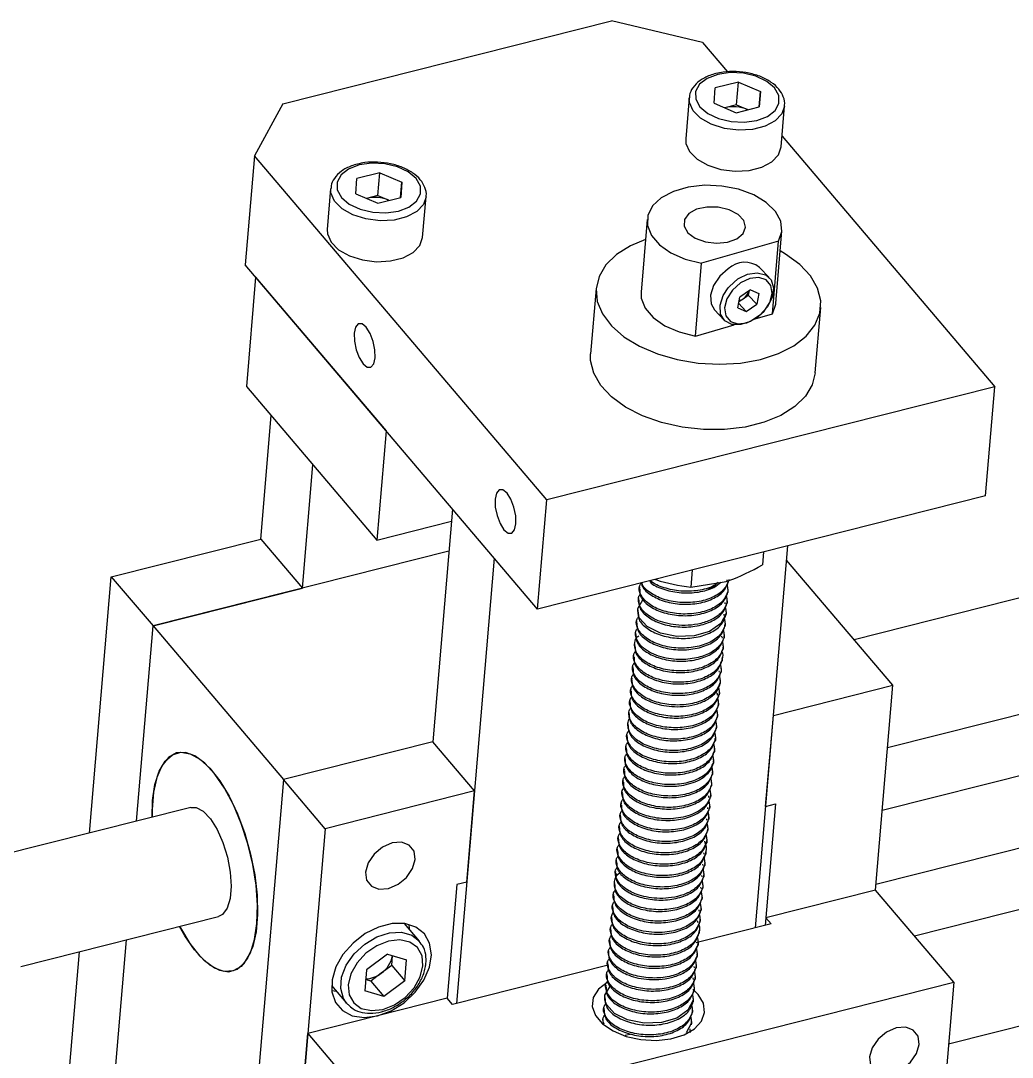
# Model space of a CAD drawing. Header units: millimetres. Extents: x 15 to 415, y 5 to 292.
# Drawn here: x 166.64 to 184.24, y 158.41 to 176.82 of the extents above; entities that cross this region are included whole.
import ezdxf

# ---------------------------------------------------------------- set-up
doc = ezdxf.new("R2010")
doc.units = ezdxf.units.MM
doc.layers.get('0').update_dxf_attribs({"lineweight": 5})

msp = doc.modelspace()

# ---------------------------------------------------------------- linework, layer by layer
at = {"color": 18, "linetype": 'Continuous', "lineweight": 25, "true_color": 0x000000}
for p, q in [((171.295, 175.342), (177.127, 176.816)), ((178.743, 176.429), (177.127, 176.816)), ((178.743, 176.429), (179.186, 175.908)), ((178.949, 175.35), (178.968, 175.622)), ((179.378, 175.725), (178.968, 175.622)), ((179.344, 175.321), (179.378, 175.725)), ((179.378, 175.725), (179.769, 175.558)), ((178.505, 175.445), (178.444, 174.718)), ((179.746, 175.286), (179.769, 175.558)), ((179.769, 175.558), (179.75, 175.287)), ((171.295, 175.342), (170.79, 174.419)), ((178.949, 175.35), (179.34, 175.183)), ((179.139, 175.269), (179.138, 175.269)), ((179.344, 175.321), (179.139, 175.269)), ((179.34, 175.183), (179.75, 175.287)), ((179.344, 175.321), (179.539, 175.238)), ((179.539, 175.238), (179.546, 175.235)), ((180.137, 174.575), (180.199, 175.302)), ((180.154, 174.767), (183.929, 170.319)), ((170.79, 174.419), (170.626, 172.481)), ((175.976, 168.309), (170.79, 174.419)), ((173.015, 174.117), (172.605, 174.013)), ((172.981, 173.713), (173.015, 174.117)), ((173.015, 174.117), (173.407, 173.95)), ((172.586, 173.742), (172.605, 174.013)), ((173.383, 173.677), (173.407, 173.95)), ((173.407, 173.95), (173.388, 173.678)), ((172.142, 173.837), (172.081, 173.11)), ((172.586, 173.742), (172.977, 173.575)), ((172.776, 173.661), (172.775, 173.661)), ((172.981, 173.713), (172.776, 173.661)), ((172.977, 173.575), (173.388, 173.678)), ((172.981, 173.713), (173.177, 173.629)), ((173.177, 173.629), (173.183, 173.627)), ((173.775, 172.966), (173.836, 173.693)), ((177.761, 173.289), (177.651, 171.997)), ((180.043, 171.795), (180.152, 173.087)), ((180.093, 172.904), (178.725, 172.51)), ((179.983, 171.611), (180.093, 172.904)), ((175.812, 166.37), (170.626, 172.481)), ((178.616, 171.218), (178.725, 172.51)), ((179.926, 172.255), (179.755, 172.437)), ((170.811, 172.262), (170.647, 170.324)), ((170.811, 172.262), (173.126, 169.535)), ((179.369, 172.231), (179.395, 172.247)), ((176.854, 172.064), (176.756, 170.901)), ((179.367, 171.719), (179.404, 171.911)), ((179.593, 172.038), (179.404, 171.911)), ((179.461, 171.879), (179.555, 171.943)), ((179.571, 172.024), (179.555, 171.943)), ((179.555, 171.943), (179.706, 171.782)), ((179.593, 172.038), (179.744, 171.974)), ((179.744, 171.974), (179.706, 171.782)), ((179.367, 171.719), (179.518, 171.655)), ((179.382, 171.799), (179.518, 171.655)), ((179.388, 171.83), (179.461, 171.879)), ((179.518, 171.655), (179.706, 171.782)), ((180.741, 170.564), (180.84, 171.727)), ((178.953, 171.684), (179.124, 171.502)), ((179.674, 171.522), (179.983, 171.611)), ((178.616, 171.218), (179.306, 171.416)), ((170.647, 170.324), (172.962, 167.596)), ((183.929, 170.319), (175.976, 168.309)), ((183.765, 168.381), (183.929, 170.319)), ((170.9, 167.614), (171.085, 169.807)), ((173.126, 169.535), (172.962, 167.596)), ((171.641, 166.741), (171.826, 168.934)), ((183.765, 168.381), (175.812, 166.37)), ((175.812, 166.37), (175.976, 168.309)), ((191.183, 168.289), (181.434, 165.825)), ((174.306, 168.145), (173.956, 164.014)), ((172.962, 167.596), (174.287, 167.931)), ((168.249, 166.944), (170.9, 167.614)), ((170.9, 167.614), (171.641, 166.741)), ((179.68, 160.71), (180.254, 167.493)), ((174.242, 167.399), (168.989, 166.071)), ((179.826, 167.385), (179.806, 167.154)), ((175.046, 167.272), (174.377, 159.37)), ((182.12, 165.017), (180.232, 167.24)), ((167.863, 162.395), (168.249, 166.944)), ((168.249, 166.944), (168.989, 166.071)), ((178.559, 167.065), (178.533, 166.761)), ((168.989, 166.071), (171.641, 166.741)), ((177.623, 166.759), (177.62, 166.729)), ((178.533, 166.761), (179.162, 166.863)), ((179.171, 166.889), (179.174, 166.865)), ((179.182, 166.797), (179.194, 166.695)), ((177.606, 166.557), (177.603, 166.527)), ((179.165, 166.595), (179.177, 166.494)), ((179.194, 166.695), (179.192, 166.666)), ((179.195, 166.687), (179.199, 166.727)), ((179.136, 166.485), (179.139, 166.461)), ((179.148, 166.393), (179.16, 166.291)), ((179.177, 166.493), (179.175, 166.464)), ((179.178, 166.486), (179.182, 166.525)), ((177.588, 166.355), (177.586, 166.325)), ((179.119, 166.283), (179.122, 166.259)), ((179.131, 166.191), (179.143, 166.089)), ((179.16, 166.291), (179.158, 166.262)), ((179.161, 166.284), (179.165, 166.323)), ((182.026, 163.912), (191.673, 166.35)), ((168.696, 162.605), (168.989, 166.071)), ((168.989, 166.071), (171.305, 163.344)), ((177.571, 166.153), (177.569, 166.123)), ((179.141, 166.059), (179.14, 166.092)), ((179.143, 166.089), (179.141, 166.06)), ((179.144, 166.082), (179.148, 166.121)), ((177.554, 165.951), (177.552, 165.921)), ((179.114, 165.989), (179.126, 165.888)), ((179.126, 165.887), (179.124, 165.858)), ((179.127, 165.88), (179.13, 165.919)), ((177.537, 165.749), (177.535, 165.719)), ((179.096, 165.787), (179.109, 165.686)), ((179.109, 165.686), (179.106, 165.656)), ((179.11, 165.678), (179.113, 165.717)), ((177.52, 165.547), (177.518, 165.518)), ((179.092, 165.484), (179.089, 165.454)), ((179.093, 165.476), (179.096, 165.515)), ((177.503, 165.345), (177.5, 165.316)), ((179.034, 165.274), (179.037, 165.249)), ((179.062, 165.383), (179.075, 165.282)), ((179.075, 165.282), (179.072, 165.252)), ((179.076, 165.274), (179.079, 165.313)), ((192.387, 165.435), (181.931, 162.792)), ((177.486, 165.143), (177.483, 165.114)), ((179.045, 165.181), (179.058, 165.08)), ((179.058, 165.08), (179.055, 165.05)), ((179.059, 165.072), (179.062, 165.112)), ((177.469, 164.941), (177.466, 164.912)), ((179.028, 164.979), (179.041, 164.878)), ((179.042, 164.87), (179.045, 164.91)), ((179.999, 164.481), (182.12, 165.017)), ((181.812, 161.382), (182.12, 165.017)), ((177.452, 164.739), (177.449, 164.71)), ((179.011, 164.777), (179.023, 164.676)), ((179.024, 164.668), (179.028, 164.708)), ((179.041, 164.878), (179.038, 164.848)), ((177.435, 164.537), (177.432, 164.508)), ((178.994, 164.575), (179.006, 164.474)), ((179.023, 164.676), (179.021, 164.646)), ((178.977, 164.373), (178.989, 164.272)), ((179.006, 164.474), (179.004, 164.444)), ((179.007, 164.466), (179.011, 164.506)), ((179.862, 162.865), (179.999, 164.481)), ((177.418, 164.336), (177.415, 164.306)), ((178.963, 164.172), (178.972, 164.07)), ((178.989, 164.272), (178.987, 164.242)), ((178.99, 164.264), (178.994, 164.304)), ((181.821, 161.485), (192.691, 164.232)), ((173.956, 164.014), (171.305, 163.344)), ((174.697, 163.141), (173.956, 164.014)), ((177.4, 164.134), (177.398, 164.104)), ((178.943, 163.969), (178.955, 163.868)), ((178.97, 164.04), (178.966, 164.072)), ((178.972, 164.07), (178.97, 164.04)), ((178.973, 164.062), (178.977, 164.102)), ((177.383, 163.932), (177.381, 163.902)), ((178.955, 163.868), (178.953, 163.838)), ((178.956, 163.86), (178.959, 163.9)), ((177.366, 163.73), (177.364, 163.7)), ((178.925, 163.767), (178.938, 163.667)), ((178.938, 163.666), (178.935, 163.637)), ((178.939, 163.658), (178.942, 163.698)), ((177.349, 163.528), (177.347, 163.498)), ((178.908, 163.57), (178.921, 163.464)), ((178.921, 163.464), (178.918, 163.435)), ((178.922, 163.456), (178.925, 163.496)), ((171.305, 163.344), (170.347, 152.035)), ((172.046, 162.471), (171.305, 163.344)), ((177.332, 163.326), (177.33, 163.296)), ((178.891, 163.364), (178.904, 163.262)), ((178.904, 163.262), (178.901, 163.233)), ((178.905, 163.255), (178.908, 163.294)), ((174.697, 163.141), (172.046, 162.471)), ((174.56, 161.525), (174.697, 163.141)), ((177.315, 163.124), (177.312, 163.094)), ((178.846, 163.052), (178.849, 163.028)), ((178.874, 163.162), (178.887, 163.061)), ((178.887, 163.06), (178.884, 163.031)), ((178.888, 163.053), (178.891, 163.092)), ((177.298, 162.922), (177.295, 162.892)), ((178.857, 162.96), (178.87, 162.858)), ((178.871, 162.851), (178.874, 162.89)), ((180.039, 162.91), (179.856, 160.755)), ((179.862, 162.865), (180.039, 162.91)), ((169.663, 162.85), (166.153, 161.963)), ((177.281, 162.72), (177.278, 162.69)), ((178.829, 162.85), (178.832, 162.826)), ((178.84, 162.758), (178.852, 162.656)), ((178.854, 162.649), (178.857, 162.688)), ((178.87, 162.858), (178.867, 162.829)), ((177.264, 162.518), (177.261, 162.488)), ((178.811, 162.648), (178.815, 162.623)), ((178.823, 162.556), (178.835, 162.455)), ((178.852, 162.656), (178.85, 162.627)), ((190.704, 162.635), (182.507, 160.563)), ((172.046, 162.471), (171.088, 151.162)), ((177.247, 162.316), (177.244, 162.287)), ((178.806, 162.354), (178.818, 162.253)), ((178.835, 162.454), (178.833, 162.425)), ((178.836, 162.447), (178.84, 162.486)), ((178.818, 162.253), (178.816, 162.223)), ((178.819, 162.245), (178.823, 162.284)), ((177.229, 162.114), (177.227, 162.085)), ((178.76, 162.042), (178.763, 162.018)), ((178.772, 161.95), (178.784, 161.849)), ((178.801, 162.051), (178.799, 162.021)), ((178.802, 162.043), (178.806, 162.082)), ((177.212, 161.912), (177.21, 161.883)), ((178.743, 161.841), (178.746, 161.816)), ((178.784, 161.849), (178.782, 161.819)), ((178.785, 161.841), (178.788, 161.88)), ((177.195, 161.71), (177.193, 161.681)), ((178.726, 161.638), (178.729, 161.615)), ((178.754, 161.748), (178.767, 161.647)), ((178.767, 161.647), (178.764, 161.617)), ((178.768, 161.639), (178.771, 161.678)), ((174.383, 161.481), (174.212, 159.461)), ((174.56, 161.525), (174.383, 161.481)), ((177.178, 161.508), (177.176, 161.479)), ((178.709, 161.436), (178.712, 161.412)), ((178.737, 161.546), (178.75, 161.445)), ((178.75, 161.445), (178.747, 161.415)), ((178.751, 161.437), (178.754, 161.477)), ((177.161, 161.306), (177.159, 161.277)), ((178.72, 161.344), (178.733, 161.242)), ((178.733, 161.243), (178.73, 161.213)), ((178.734, 161.235), (178.737, 161.275)), ((181.812, 161.382), (179.868, 160.891)), ((183.201, 159.745), (181.812, 161.382)), ((177.144, 161.104), (177.141, 161.075)), ((178.675, 161.033), (178.678, 161.009)), ((178.703, 161.142), (178.716, 161.041)), ((178.716, 161.041), (178.713, 161.011)), ((178.717, 161.033), (178.72, 161.073)), ((166.643, 160.024), (170.153, 160.911)), ((177.127, 160.903), (177.124, 160.873)), ((178.646, 160.843), (178.661, 160.809)), ((178.686, 160.94), (178.699, 160.839)), ((178.7, 160.831), (178.703, 160.871)), ((179.868, 160.891), (179.856, 160.755)), ((179.868, 160.891), (179.96, 160.781)), ((173.719, 160.473), (173.453, 160.787)), ((177.11, 160.701), (177.107, 160.671)), ((179.96, 160.781), (178.668, 160.455)), ((178.683, 160.629), (178.686, 160.669)), ((178.699, 160.839), (178.696, 160.809)), ((183.108, 158.652), (191.194, 160.696)), ((168.217, 156.951), (168.517, 160.497)), ((177.093, 160.499), (177.09, 160.469)), ((178.652, 160.536), (178.664, 160.435)), ((178.681, 160.637), (178.679, 160.607)), ((177.076, 160.297), (177.073, 160.267)), ((178.662, 160.453), (178.632, 160.446)), ((178.635, 160.334), (178.647, 160.234)), ((178.664, 160.435), (178.662, 160.405)), ((178.665, 160.427), (178.669, 160.467)), ((167.385, 156.741), (167.685, 160.287)), ((173.149, 160.244), (172.778, 159.967)), ((173.149, 160.244), (173.489, 160.146)), ((173.225, 160.044), (173.24, 160.218)), ((173.457, 159.771), (173.489, 160.146)), ((178.618, 160.133), (178.63, 160.031)), ((178.647, 160.233), (178.645, 160.204)), ((178.648, 160.225), (178.652, 160.265)), ((172.778, 159.967), (172.746, 159.592)), ((173.225, 160.044), (173.04, 159.905)), ((173.225, 160.044), (173.457, 159.771)), ((177.067, 160.05), (174.305, 159.352)), ((177.058, 160.095), (177.056, 160.065)), ((178.589, 160.022), (178.592, 159.999)), ((178.601, 159.931), (178.613, 159.829)), ((178.63, 160.031), (178.628, 160.002)), ((178.631, 160.023), (178.635, 160.063)), ((172.854, 159.767), (172.763, 159.793)), ((173.04, 159.905), (172.854, 159.767)), ((172.854, 159.767), (173.086, 159.494)), ((173.457, 159.771), (173.086, 159.494)), ((173.127, 157.199), (183.201, 159.745)), ((177.041, 159.893), (177.039, 159.863)), ((178.572, 159.821), (178.576, 159.792)), ((178.611, 159.799), (178.611, 159.832)), ((178.613, 159.829), (178.611, 159.8)), ((178.614, 159.822), (178.617, 159.861)), ((183.201, 159.745), (182.859, 155.706)), ((172.157, 159.687), (172.423, 159.373)), ((172.161, 159.601), (172.244, 159.584)), ((173.086, 159.494), (172.746, 159.592)), ((177.024, 159.691), (177.022, 159.661)), ((178.584, 159.607), (178.571, 159.617)), ((178.583, 159.729), (178.596, 159.628)), ((178.596, 159.627), (178.593, 159.598)), ((178.597, 159.62), (178.6, 159.659)), ((178.664, 159.526), (178.601, 159.592)), ((174.212, 159.461), (171.738, 158.836)), ((172.444, 159.351), (172.423, 159.373)), ((174.305, 159.352), (174.212, 159.461)), ((177.007, 159.489), (177.005, 159.459)), ((178.566, 159.527), (178.579, 159.426)), ((178.579, 159.425), (178.576, 159.396)), ((178.58, 159.418), (178.583, 159.457)), ((176.99, 159.287), (176.988, 159.257)), ((178.555, 159.325), (178.562, 159.223)), ((178.562, 159.223), (178.559, 159.194)), ((178.563, 159.216), (178.566, 159.255)), ((176.973, 159.085), (176.97, 159.055)), ((178.545, 159.022), (178.453, 158.848)), ((178.532, 159.123), (178.545, 159.022)), ((178.545, 159.021), (178.542, 158.992)), ((178.546, 159.014), (178.549, 159.053)), ((171.396, 154.797), (171.738, 158.836)), ((171.738, 158.836), (173.127, 157.199)), ((177.367, 158.805), (177.479, 158.827)), ((178.515, 158.921), (178.524, 158.851))]:
    msp.add_line(p, q, dxfattribs=at)
at = {"color": 18, "linetype": 'Continuous', "lineweight": 25, "true_color": 0x000000, "flags": 128}
for points in [[(179.012, 175.863), (178.824, 175.791), (178.688, 175.687), (178.619, 175.559), (178.621, 175.421), (178.696, 175.287), (178.836, 175.168), (179.027, 175.078), (179.25, 175.025), (179.484, 175.013), (179.706, 175.045), (179.894, 175.117), (180.029, 175.221), (180.099, 175.349), (180.097, 175.487), (180.022, 175.622), (179.882, 175.74), (179.691, 175.83), (179.467, 175.884), (179.233, 175.895), (179.012, 175.863)], [(180.199, 175.298), (180.151, 175.162), (180.033, 175.038), (179.853, 174.943), (179.629, 174.886), (179.381, 174.873), (179.13, 174.904), (178.898, 174.977), (178.707, 175.085), (178.574, 175.219), (178.509, 175.366), (178.505, 175.448)], [(178.444, 174.718), (178.447, 174.639), (178.512, 174.492), (178.646, 174.358), (178.837, 174.25), (179.068, 174.177), (179.319, 174.146), (179.568, 174.159), (179.792, 174.216), (179.971, 174.311), (180.09, 174.435), (180.137, 174.575)], [(172.649, 174.255), (172.461, 174.183), (172.326, 174.079), (172.256, 173.951), (172.259, 173.813), (172.334, 173.678), (172.473, 173.56), (172.664, 173.47), (172.888, 173.416), (173.122, 173.405), (173.344, 173.437), (173.531, 173.509), (173.667, 173.613), (173.737, 173.741), (173.734, 173.879), (173.659, 174.013), (173.519, 174.132), (173.328, 174.222), (173.105, 174.275), (172.871, 174.287), (172.649, 174.255)], [(173.836, 173.69), (173.789, 173.554), (173.67, 173.43), (173.491, 173.335), (173.267, 173.278), (173.018, 173.265), (172.767, 173.296), (172.536, 173.369), (172.345, 173.477), (172.211, 173.611), (172.146, 173.758), (172.143, 173.84)], [(180.093, 172.904), (180.151, 173.076), (180.132, 173.255), (180.038, 173.431), (179.873, 173.59), (179.65, 173.724), (179.382, 173.823), (179.086, 173.881), (178.782, 173.895), (178.489, 173.863), (178.227, 173.787), (178.011, 173.673), (177.857, 173.527), (177.773, 173.36), (177.766, 173.182), (177.835, 173.004), (177.977, 172.838), (178.182, 172.694), (178.437, 172.583), (178.725, 172.51)], [(178.483, 173.052), (178.614, 172.955), (178.792, 172.889), (178.993, 172.864), (179.188, 172.883), (179.352, 172.943), (179.463, 173.036), (179.505, 173.149), (179.473, 173.268), (179.372, 173.376), (179.214, 173.459), (179.021, 173.505), (178.82, 173.508), (178.637, 173.469), (178.498, 173.391), (178.42, 173.286), (178.415, 173.167), (178.483, 173.052)], [(172.081, 173.11), (172.085, 173.031), (172.149, 172.884), (172.283, 172.75), (172.474, 172.642), (172.706, 172.569), (172.957, 172.538), (173.205, 172.551), (173.429, 172.608), (173.608, 172.703), (173.727, 172.827), (173.775, 172.966)], [(177.73, 172.93), (177.464, 172.818), (177.217, 172.663), (177.028, 172.48), (176.906, 172.275), (176.854, 172.057), (176.873, 171.833), (176.964, 171.611), (177.124, 171.4)], [(177.124, 171.4), (177.345, 171.206), (177.621, 171.038), (177.941, 170.9), (178.294, 170.799), (178.666, 170.737), (179.046, 170.717), (179.418, 170.739), (179.769, 170.804), (180.088, 170.908), (180.361, 171.047), (180.58, 171.217), (180.736, 171.412), (180.823, 171.624), (180.84, 171.846), (180.784, 172.07), (180.658, 172.288), (180.467, 172.491), (180.217, 172.673), (180.122, 172.728)], [(179.198, 172.413), (179.047, 172.279), (178.936, 172.117), (178.883, 171.946), (178.893, 171.791), (178.953, 171.684)], [(179.395, 172.247), (179.542, 172.317), (179.713, 172.343), (179.858, 172.307), (179.958, 172.213), (180, 172.074), (179.977, 171.908), (179.894, 171.739), (179.761, 171.588), (179.596, 171.477), (179.421, 171.42), (179.261, 171.425), (179.136, 171.491), (179.063, 171.609), (179.054, 171.764), (179.107, 171.935), (179.197, 172.073)], [(179.416, 172.16), (179.274, 172.033), (179.174, 171.878), (179.132, 171.717), (179.155, 171.577), (179.239, 171.477), (179.37, 171.434), (179.53, 171.453), (179.694, 171.533), (179.837, 171.66), (179.936, 171.816), (179.978, 171.976), (179.955, 172.117), (179.872, 172.216), (179.74, 172.26), (179.58, 172.24), (179.416, 172.16)], [(179.197, 172.073), (179.218, 172.098), (179.369, 172.231)], [(177.651, 171.997), (177.656, 171.889), (177.726, 171.711), (177.867, 171.545), (178.072, 171.402), (178.327, 171.29), (178.616, 171.218)], [(179.983, 171.611), (180.042, 171.783), (180.043, 171.795)], [(172.56, 171.268), (172.563, 171.127), (172.595, 170.975), (172.649, 170.835), (172.718, 170.726), (172.791, 170.667), (172.857, 170.667), (172.906, 170.724), (172.93, 170.831), (172.927, 170.972), (172.895, 171.124), (172.841, 171.265), (172.772, 171.373), (172.699, 171.432), (172.633, 171.432), (172.584, 171.375), (172.56, 171.268)], [(180.741, 170.564), (180.69, 170.353), (180.567, 170.149), (180.379, 169.965), (180.132, 169.81), (179.835, 169.688), (179.498, 169.603), (179.135, 169.56), (178.758, 169.558), (178.38, 169.599), (178.015, 169.682), (177.677, 169.802), (177.378, 169.955), (177.128, 170.137), (176.937, 170.341), (176.812, 170.558), (176.756, 170.782), (176.756, 170.901)], [(175.06, 168.322), (175.064, 168.181), (175.095, 168.029), (175.149, 167.889), (175.218, 167.78), (175.291, 167.721), (175.357, 167.721), (175.406, 167.778), (175.431, 167.885), (175.427, 168.026), (175.396, 168.178), (175.342, 168.319), (175.273, 168.427), (175.2, 168.486), (175.134, 168.486), (175.085, 168.429), (175.06, 168.322)], [(179.16, 166.291), (179.065, 166.112), (178.866, 165.973), (178.593, 165.894), (178.286, 165.883), (177.994, 165.942), (177.759, 166.059), (177.618, 166.215), (177.593, 166.383), (177.685, 166.537), (177.685, 166.537)], [(168.972, 162.675), (168.982, 162.971), (169.024, 163.257), (169.099, 163.494), (169.203, 163.672), (169.332, 163.785), (169.482, 163.829), (169.647, 163.803), (169.822, 163.708), (170, 163.546), (170.175, 163.324), (170.34, 163.05), (170.489, 162.734), (170.618, 162.387), (170.72, 162.021), (170.794, 161.651), (170.835, 161.289), (170.843, 160.948), (170.817, 160.641), (170.758, 160.378), (170.668, 160.17), (170.551, 160.024), (170.411, 159.945), (170.252, 159.936), (170.081, 159.997), (169.904, 160.126), (169.727, 160.318), (169.556, 160.568), (169.462, 160.736)], [(170.834, 160.789), (170.843, 161.115), (170.818, 161.468), (170.761, 161.836), (170.672, 162.205), (170.556, 162.563), (170.417, 162.897), (170.259, 163.193), (170.088, 163.442), (169.911, 163.635), (169.734, 163.764), (169.563, 163.825), (169.405, 163.816), (169.264, 163.737), (169.147, 163.59), (169.058, 163.382), (168.999, 163.12), (168.973, 162.813), (168.972, 162.675)], [(169.663, 162.85), (169.755, 162.848), (169.88, 162.782), (170.008, 162.649), (170.127, 162.459), (170.231, 162.226), (170.31, 161.967), (170.36, 161.702), (170.376, 161.45), (170.357, 161.23), (170.305, 161.058), (170.224, 160.947), (170.153, 160.911)], [(173.166, 161.41), (173.338, 161.484), (173.489, 161.607), (173.596, 161.763), (173.642, 161.926), (173.622, 162.072), (173.537, 162.179), (173.401, 162.23), (173.235, 162.218), (173.063, 162.144), (172.912, 162.021), (172.806, 161.865), (172.759, 161.702), (172.779, 161.556), (172.864, 161.449), (173, 161.398), (173.166, 161.41)], [(169.462, 160.736), (169.476, 160.71), (169.64, 160.436), (169.815, 160.215), (169.993, 160.053), (170.168, 159.957), (170.333, 159.931), (170.484, 159.976), (170.613, 160.089), (170.717, 160.267), (170.791, 160.503), (170.834, 160.789)], [(172.975, 159.148), (173.216, 159.239), (173.444, 159.382), (173.642, 159.568), (173.796, 159.783), (173.895, 160.011), (173.93, 160.234), (173.899, 160.437), (173.805, 160.604), (173.654, 160.724), (173.458, 160.786), (173.231, 160.787), (172.991, 160.726), (172.754, 160.608), (172.539, 160.442), (172.361, 160.24), (172.234, 160.016), (172.166, 159.788), (172.164, 159.573), (172.227, 159.386), (172.351, 159.242), (172.526, 159.15), (172.739, 159.118), (172.975, 159.148)], [(173.541, 160.684), (173.541, 160.692), (173.537, 160.769)], [(172.423, 159.373), (172.369, 159.455), (172.32, 159.633), (172.337, 159.838), (172.42, 160.05), (172.56, 160.251), (172.746, 160.423), (172.961, 160.551), (173.185, 160.622), (173.4, 160.632), (173.585, 160.579), (173.716, 160.477)], [(173.78, 160.036), (173.764, 160.215), (173.684, 160.361), (173.548, 160.457), (173.371, 160.497), (173.169, 160.475), (172.961, 160.393), (172.769, 160.261), (172.611, 160.089), (172.503, 159.897), (172.455, 159.701), (172.471, 159.522), (172.551, 159.377), (172.686, 159.28), (172.864, 159.241), (173.066, 159.263), (173.273, 159.344), (173.465, 159.477), (173.623, 159.648), (173.732, 159.841), (173.78, 160.036)], [(177.056, 159.746), (177.049, 159.742), (176.893, 159.62), (176.803, 159.474), (176.786, 159.315), (176.842, 159.156), (176.968, 159.007), (177.155, 158.881), (177.388, 158.785), (177.649, 158.728), (177.921, 158.714), (178.182, 158.743), (178.414, 158.814), (178.598, 158.921), (178.722, 159.057), (178.776, 159.21), (178.757, 159.371), (178.664, 159.526), (178.664, 159.526)], [(178.579, 159.426), (178.484, 159.247), (178.285, 159.108), (178.012, 159.028), (177.705, 159.017), (177.413, 159.076), (177.178, 159.193), (177.037, 159.348), (177.009, 159.433), (177.006, 159.475), (177.008, 159.496), (177.009, 159.506), (177.01, 159.512), (177.011, 159.514), (177.011, 159.515), (177.011, 159.516), (177.011, 159.516), (177.011, 159.517), (177.011, 159.517), (177.099, 159.666), (177.099, 159.666)], [(182.113, 158.126), (182.284, 158.2), (182.435, 158.324), (182.542, 158.479), (182.589, 158.642), (182.568, 158.788), (182.483, 158.895), (182.348, 158.946), (182.181, 158.934), (182.009, 158.861), (181.859, 158.737), (181.752, 158.582), (181.705, 158.419), (181.726, 158.273), (181.81, 158.166), (181.946, 158.114), (182.113, 158.126)]]:
    msp.add_lwpolyline(points, dxfattribs=at)
at = {"color": 18, "linetype": 'Continuous', "lineweight": 25, "true_color": 0x000000}
for centre, radius, start, end in [((179.29, 174.636), 0.651, 67.4765, 103.4207), ((172.927, 173.028), 0.651, 67.4766, 103.4205), ((179.491, 172.097), 0.431, 52.2173, 132.8224), ((179.314, 172.105), 0.269, 303.1723, 342.4437), ((179.321, 172.083), 0.247, 286.5625, 304.5317), ((172.76, 160.304), 0.487, 305.0006, 349.7597), ((172.748, 160.277), 0.472, 271.991, 308.1419)]:
    msp.add_arc(centre, radius, start, end, dxfattribs=at)
for points, knots in [([(178.98, 175.879), (178.944, 175.869), (178.839, 175.839), (178.689, 175.759), (178.569, 175.637), (178.509, 175.525), (178.511, 175.462), (178.512, 175.447)], [0, 0, 0, 0, 0.142629, 0.415392, 0.691393, 0.927087, 1, 1, 1, 1]), ([(180.195, 175.297), (180.197, 175.303), (180.212, 175.358), (180.182, 175.467), (180.103, 175.605), (179.968, 175.727), (179.787, 175.825), (179.571, 175.891), (179.339, 175.92), (179.137, 175.913), (179.023, 175.889), (178.98, 175.879)], [0, 0, 0, 0, 0.014973, 0.137448, 0.258898, 0.385969, 0.518508, 0.652211, 0.785652, 0.919263, 1, 1, 1, 1]), ([(173.833, 173.689), (173.834, 173.695), (173.849, 173.749), (173.819, 173.859), (173.741, 173.997), (173.605, 174.118), (173.424, 174.216), (173.209, 174.283), (172.976, 174.312), (172.775, 174.305), (172.661, 174.281), (172.618, 174.271)], [0, 0, 0, 0, 0.014973, 0.137448, 0.258898, 0.385969, 0.518508, 0.652211, 0.785653, 0.919263, 1, 1, 1, 1]), ([(172.618, 174.271), (172.582, 174.261), (172.477, 174.231), (172.326, 174.151), (172.207, 174.029), (172.146, 173.917), (172.149, 173.854), (172.15, 173.839)], [0, 0, 0, 0, 0.14263, 0.415393, 0.691393, 0.927088, 1, 1, 1, 1]), ([(179.162, 166.863), (179.177, 166.868), (179.392, 166.936), (179.607, 167.049), (179.806, 167.154)], [0, 0, 0, 0, 0.070214, 1, 1, 1, 1]), ([(179.194, 166.695), (179.171, 166.633), (179.123, 166.509), (178.912, 166.367), (178.633, 166.286), (178.318, 166.275), (178.019, 166.336), (177.776, 166.456), (177.638, 166.615), (177.599, 166.755), (177.647, 166.823), (177.66, 166.841)], [0, 0, 0, 0, 0.119688, 0.239377, 0.359065, 0.478753, 0.598442, 0.71813, 0.837818, 0.957507, 1, 1, 1, 1]), ([(177.628, 166.729), (177.629, 166.682), (177.631, 166.578), (177.777, 166.426), (178.015, 166.306), (178.316, 166.246), (178.63, 166.256), (178.909, 166.338), (179.12, 166.479), (179.168, 166.603), (179.192, 166.665)], [0, 0, 0, 0, 0.106693, 0.234308, 0.361923, 0.489539, 0.617154, 0.744769, 0.872384, 1, 1, 1, 1]), ([(177.66, 166.841), (177.661, 166.824), (177.667, 166.751), (177.798, 166.629), (178.031, 166.508), (178.333, 166.448), (178.647, 166.458), (178.926, 166.54), (179.137, 166.681), (179.185, 166.805), (179.209, 166.867)], [0, 0, 0, 0, 0.040814, 0.17784, 0.314867, 0.451893, 0.58892, 0.725947, 0.862974, 1, 1, 1, 1]), ([(179.211, 166.897), (179.188, 166.835), (179.14, 166.711), (178.928, 166.569), (178.649, 166.488), (178.335, 166.477), (178.033, 166.538), (177.802, 166.659), (177.675, 166.77), (177.668, 166.833), (177.667, 166.839)], [0, 0, 0, 0, 0.140599, 0.281198, 0.421797, 0.562396, 0.702995, 0.843594, 0.984192, 1, 1, 1, 1]), ([(177.806, 166.86), (177.814, 166.851), (177.868, 166.789), (178.067, 166.708), (178.363, 166.648), (178.675, 166.663), (178.93, 166.733), (179.03, 166.815), (179.071, 166.848)], [0, 0, 0, 0, 0.0371623, 0.245346, 0.4524174, 0.6583756, 0.8632204, 1, 1, 1, 1]), ([(179.019, 166.84), (178.992, 166.819), (178.903, 166.75), (178.664, 166.692), (178.352, 166.678), (178.059, 166.742), (177.871, 166.818), (177.821, 166.874), (177.818, 166.878)], [0, 0, 0, 0, 0.093807, 0.316465, 0.539121, 0.761779, 0.984437, 1, 1, 1, 1]), ([(177.902, 166.899), (177.905, 166.897), (178.116, 166.821), (178.326, 166.791), (178.533, 166.761)], [0, 0, 0, 0, 0.016578, 1, 1, 1, 1]), ([(178.854, 166.729), (178.914, 166.759), (178.977, 166.79), (179, 166.835), (179.001, 166.837)], [0, 0, 0, 0, 0.960269, 1, 1, 1, 1]), ([(179.177, 166.494), (179.156, 166.435), (179.114, 166.322), (178.939, 166.192), (178.724, 166.111), (178.493, 166.077), (178.273, 166.083), (178.08, 166.119), (177.921, 166.174), (177.77, 166.257), (177.657, 166.363), (177.608, 166.472), (177.603, 166.538), (177.607, 166.571), (177.612, 166.601), (177.628, 166.621), (177.642, 166.639)], [0, 0, 0, 0, 0.112375, 0.217803, 0.31627, 0.407761, 0.492266, 0.569772, 0.64027, 0.70375, 0.809229, 0.886788, 0.93626, 0.950431, 0.957544, 1, 1, 1, 1]), ([(177.611, 166.527), (177.612, 166.48), (177.614, 166.376), (177.761, 166.224), (177.999, 166.104), (178.3, 166.044), (178.614, 166.054), (178.893, 166.136), (179.104, 166.278), (179.151, 166.402), (179.175, 166.464)], [0, 0, 0, 0, 0.106786, 0.234388, 0.361991, 0.489594, 0.617196, 0.744797, 0.872399, 1, 1, 1, 1]), ([(179.143, 166.089), (179.119, 166.027), (179.071, 165.903), (178.86, 165.761), (178.581, 165.68), (178.267, 165.67), (177.967, 165.73), (177.725, 165.851), (177.587, 166.009), (177.548, 166.149), (177.596, 166.217), (177.608, 166.235)], [0, 0, 0, 0, 0.119704, 0.239408, 0.359112, 0.478816, 0.59852, 0.718224, 0.837928, 0.957632, 1, 1, 1, 1]), ([(177.594, 166.325), (177.595, 166.278), (177.597, 166.174), (177.743, 166.023), (177.981, 165.903), (178.281, 165.842), (178.596, 165.852), (178.875, 165.934), (179.086, 166.075), (179.134, 166.2), (179.158, 166.262)], [0, 0, 0, 0, 0.1063428, 0.2340075, 0.3616721, 0.4893372, 0.6170027, 0.7446679, 0.8723336, 1, 1, 1, 1]), ([(179.126, 165.888), (179.117, 165.856), (179.097, 165.784), (179.009, 165.674), (178.847, 165.565), (178.642, 165.499), (178.441, 165.474), (178.269, 165.474), (178.09, 165.498), (177.914, 165.549), (177.756, 165.627), (177.63, 165.729), (177.559, 165.85), (177.538, 165.958), (177.578, 166.015), (177.591, 166.033)], [0, 0, 0, 0, 0.060215, 0.137393, 0.231473, 0.342382, 0.40444, 0.470741, 0.541283, 0.616064, 0.695077, 0.778321, 0.865791, 0.957483, 1, 1, 1, 1]), ([(177.577, 166.123), (177.578, 166.076), (177.58, 165.972), (177.726, 165.821), (177.964, 165.701), (178.264, 165.64), (178.579, 165.65), (178.858, 165.732), (179.069, 165.873), (179.117, 165.997), (179.141, 166.059)], [0, 0, 0, 0, 0.106572, 0.234204, 0.361837, 0.489469, 0.617102, 0.744735, 0.872367, 1, 1, 1, 1]), ([(179.109, 165.686), (179.085, 165.624), (179.038, 165.499), (178.826, 165.358), (178.548, 165.276), (178.233, 165.266), (177.933, 165.326), (177.693, 165.446), (177.546, 165.607), (177.528, 165.756), (177.561, 165.855), (177.6, 165.89), (177.609, 165.898)], [0, 0, 0, 0, 0.1138553, 0.2277103, 0.3415658, 0.4554211, 0.5692772, 0.6831331, 0.7969893, 0.9108218, 0.9813128, 1, 1, 1, 1]), ([(177.56, 165.921), (177.561, 165.874), (177.563, 165.77), (177.709, 165.618), (177.947, 165.498), (178.248, 165.438), (178.563, 165.448), (178.841, 165.53), (179.052, 165.672), (179.1, 165.796), (179.124, 165.858)], [0, 0, 0, 0, 0.106838, 0.234433, 0.362028, 0.489623, 0.617218, 0.744812, 0.872406, 1, 1, 1, 1]), ([(179.076, 165.891), (179.08, 165.887), (179.089, 165.876), (179.089, 165.864), (179.088, 165.855)], [0, 0, 0, 0, 0.335098, 1, 1, 1, 1]), ([(179.092, 165.483), (179.068, 165.421), (179.02, 165.297), (178.809, 165.156), (178.53, 165.074), (178.215, 165.064), (177.916, 165.124), (177.674, 165.245), (177.535, 165.403), (177.496, 165.543), (177.544, 165.611), (177.557, 165.629)], [0, 0, 0, 0, 0.119715, 0.239429, 0.359143, 0.478858, 0.598572, 0.718287, 0.838001, 0.957716, 1, 1, 1, 1]), ([(177.543, 165.719), (177.544, 165.672), (177.546, 165.568), (177.692, 165.417), (177.93, 165.296), (178.231, 165.236), (178.545, 165.246), (178.824, 165.328), (179.035, 165.47), (179.083, 165.594), (179.107, 165.656)], [0, 0, 0, 0, 0.1065081, 0.2341472, 0.3617869, 0.4894274, 0.6170689, 0.7447121, 0.8723556, 1, 1, 1, 1]), ([(177.526, 165.518), (177.527, 165.47), (177.529, 165.367), (177.674, 165.215), (177.912, 165.095), (178.213, 165.034), (178.527, 165.044), (178.806, 165.126), (179.018, 165.267), (179.065, 165.392), (179.089, 165.454)], [0, 0, 0, 0, 0.1064736, 0.2341199, 0.3617669, 0.4894134, 0.6170597, 0.7447068, 0.8723533, 1, 1, 1, 1]), ([(179.087, 165.62), (179.087, 165.62), (179.108, 165.575), (179.1, 165.529), (179.092, 165.483)], [0, 0, 0, 0, 0.001833, 1, 1, 1, 1]), ([(179.075, 165.282), (179.051, 165.22), (179.003, 165.095), (178.792, 164.954), (178.513, 164.872), (178.199, 164.862), (177.899, 164.922), (177.657, 165.043), (177.518, 165.201), (177.479, 165.341), (177.527, 165.409), (177.54, 165.427)], [0, 0, 0, 0, 0.119685, 0.23937, 0.359055, 0.478741, 0.598426, 0.718112, 0.837797, 0.957482, 1, 1, 1, 1]), ([(177.509, 165.316), (177.51, 165.268), (177.512, 165.164), (177.658, 165.013), (177.896, 164.893), (178.196, 164.832), (178.511, 164.842), (178.79, 164.924), (179.001, 165.066), (179.048, 165.19), (179.072, 165.252)], [0, 0, 0, 0, 0.106724, 0.234335, 0.361946, 0.489556, 0.617167, 0.744778, 0.872389, 1, 1, 1, 1]), ([(179.058, 165.08), (179.034, 165.018), (178.987, 164.894), (178.775, 164.752), (178.497, 164.67), (178.182, 164.66), (177.882, 164.72), (177.64, 164.841), (177.501, 164.999), (177.462, 165.139), (177.51, 165.207), (177.523, 165.225)], [0, 0, 0, 0, 0.119686, 0.239371, 0.359057, 0.478742, 0.598428, 0.718114, 0.8378, 0.957485, 1, 1, 1, 1]), ([(177.49, 165.114), (177.49, 165.074), (177.489, 164.994), (177.582, 164.866), (177.723, 164.765), (177.894, 164.695), (178.058, 164.654), (178.248, 164.633), (178.455, 164.642), (178.663, 164.686), (178.851, 164.77), (179, 164.894), (179.036, 164.997), (179.055, 165.051)], [0, 0, 0, 0, 0.0893434, 0.180807, 0.2961824, 0.3631391, 0.4361151, 0.5151048, 0.6001008, 0.6910968, 0.788084, 0.8910545, 1, 1, 1, 1]), ([(179.041, 164.878), (179.017, 164.815), (178.969, 164.691), (178.758, 164.55), (178.479, 164.468), (178.164, 164.458), (177.864, 164.519), (177.622, 164.639), (177.484, 164.798), (177.445, 164.935), (177.49, 165), (177.501, 165.016)], [0, 0, 0, 0, 0.120461, 0.240922, 0.361385, 0.481846, 0.602309, 0.722771, 0.843234, 0.963697, 1, 1, 1, 1]), ([(177.475, 164.912), (177.475, 164.865), (177.477, 164.761), (177.623, 164.609), (177.861, 164.489), (178.162, 164.428), (178.476, 164.439), (178.755, 164.52), (178.966, 164.662), (179.014, 164.786), (179.038, 164.848)], [0, 0, 0, 0, 0.106342, 0.234007, 0.361673, 0.489338, 0.617003, 0.744668, 0.872335, 1, 1, 1, 1]), ([(179.023, 164.676), (179, 164.613), (178.952, 164.489), (178.74, 164.348), (178.462, 164.266), (178.147, 164.256), (177.848, 164.317), (177.605, 164.437), (177.467, 164.595), (177.428, 164.735), (177.476, 164.804), (177.489, 164.821)], [0, 0, 0, 0, 0.119699, 0.239399, 0.359098, 0.478798, 0.598497, 0.718197, 0.837896, 0.957596, 1, 1, 1, 1]), ([(177.457, 164.71), (177.458, 164.662), (177.46, 164.559), (177.606, 164.407), (177.844, 164.287), (178.145, 164.226), (178.459, 164.237), (178.738, 164.318), (178.949, 164.46), (178.997, 164.584), (179.021, 164.646)], [0, 0, 0, 0, 0.106608, 0.234236, 0.361863, 0.489491, 0.617118, 0.744746, 0.872373, 1, 1, 1, 1]), ([(178.991, 164.88), (178.994, 164.877), (179.004, 164.866), (179.003, 164.853), (179.003, 164.845)], [0, 0, 0, 0, 0.342004, 1, 1, 1, 1]), ([(179.006, 164.474), (178.984, 164.415), (178.94, 164.295), (178.741, 164.155), (178.473, 164.069), (178.161, 164.052), (177.856, 164.106), (177.646, 164.204), (177.526, 164.305), (177.463, 164.389), (177.434, 164.476), (177.426, 164.557), (177.458, 164.602), (177.471, 164.62)], [0, 0, 0, 0, 0.1143129, 0.2301138, 0.3474023, 0.4661769, 0.5864368, 0.7081819, 0.7699247, 0.8320441, 0.8945407, 0.9574132, 1, 1, 1, 1]), ([(178.989, 164.272), (178.966, 164.21), (178.918, 164.086), (178.707, 163.944), (178.428, 163.862), (178.113, 163.852), (177.813, 163.913), (177.572, 164.033), (177.452, 164.167), (177.419, 164.265), (177.416, 164.315), (177.418, 164.339), (177.419, 164.351), (177.42, 164.357), (177.421, 164.36), (177.421, 164.362), (177.421, 164.363), (177.421, 164.363), (177.422, 164.363), (177.425, 164.378), (177.43, 164.403), (177.446, 164.426), (177.452, 164.435)], [0, 0, 0, 0, 0.118289, 0.236578, 0.354868, 0.473158, 0.591448, 0.709738, 0.828029, 0.88746, 0.917211, 0.932091, 0.939532, 0.943252, 0.945112, 0.946042, 0.946508, 0.94674, 0.946856, 0.946876, 0.978974, 1, 1, 1, 1]), ([(177.44, 164.508), (177.441, 164.46), (177.443, 164.356), (177.59, 164.205), (177.828, 164.085), (178.129, 164.024), (178.443, 164.035), (178.722, 164.117), (178.933, 164.258), (178.98, 164.382), (179.004, 164.445)], [0, 0, 0, 0, 0.1068392, 0.234434, 0.3620297, 0.4896243, 0.6172187, 0.7448125, 0.8724065, 1, 1, 1, 1]), ([(178.972, 164.07), (178.948, 164.008), (178.9, 163.883), (178.689, 163.742), (178.41, 163.66), (178.095, 163.65), (177.796, 163.711), (177.554, 163.831), (177.416, 163.99), (177.377, 164.13), (177.425, 164.198), (177.437, 164.216)], [0, 0, 0, 0, 0.1197119, 0.239424, 0.3591359, 0.4788476, 0.59856, 0.7182719, 0.8379842, 0.9576961, 1, 1, 1, 1]), ([(177.423, 164.306), (177.424, 164.259), (177.426, 164.155), (177.572, 164.003), (177.81, 163.883), (178.111, 163.822), (178.425, 163.833), (178.704, 163.914), (178.915, 164.056), (178.963, 164.18), (178.987, 164.243)], [0, 0, 0, 0, 0.1064531, 0.2340998, 0.3617484, 0.4893968, 0.6170462, 0.744697, 0.8723483, 1, 1, 1, 1]), ([(178.955, 163.868), (178.931, 163.806), (178.884, 163.682), (178.673, 163.54), (178.394, 163.459), (178.079, 163.448), (177.78, 163.509), (177.537, 163.629), (177.399, 163.787), (177.36, 163.927), (177.408, 163.996), (177.42, 164.014)], [0, 0, 0, 0, 0.119683, 0.239366, 0.359049, 0.478731, 0.598415, 0.718097, 0.83778, 0.957462, 1, 1, 1, 1]), ([(177.406, 164.104), (177.407, 164.057), (177.409, 163.953), (177.555, 163.801), (177.793, 163.681), (178.093, 163.621), (178.408, 163.631), (178.686, 163.712), (178.898, 163.854), (178.946, 163.978), (178.97, 164.04)], [0, 0, 0, 0, 0.1064968, 0.2341403, 0.3617833, 0.4894268, 0.61707, 0.7447136, 0.8723567, 1, 1, 1, 1]), ([(178.938, 163.667), (178.914, 163.604), (178.867, 163.48), (178.656, 163.339), (178.377, 163.257), (178.062, 163.246), (177.762, 163.307), (177.52, 163.427), (177.382, 163.586), (177.343, 163.726), (177.391, 163.794), (177.403, 163.812)], [0, 0, 0, 0, 0.11969, 0.23938, 0.359071, 0.478761, 0.598452, 0.718143, 0.837834, 0.957525, 1, 1, 1, 1]), ([(177.389, 163.902), (177.39, 163.855), (177.392, 163.751), (177.538, 163.599), (177.776, 163.479), (178.077, 163.419), (178.391, 163.429), (178.67, 163.511), (178.881, 163.652), (178.929, 163.776), (178.953, 163.839)], [0, 0, 0, 0, 0.106751, 0.234357, 0.361965, 0.489572, 0.617179, 0.744786, 0.872393, 1, 1, 1, 1]), ([(178.921, 163.464), (178.897, 163.402), (178.849, 163.278), (178.638, 163.136), (178.359, 163.055), (178.044, 163.044), (177.745, 163.105), (177.502, 163.226), (177.365, 163.384), (177.325, 163.52), (177.37, 163.586), (177.38, 163.6)], [0, 0, 0, 0, 0.1206249, 0.2412496, 0.3618741, 0.4824989, 0.6031233, 0.7237484, 0.8443729, 0.9649975, 1, 1, 1, 1]), ([(177.369, 163.7), (177.367, 163.672), (177.364, 163.601), (177.435, 163.482), (177.588, 163.355), (177.791, 163.273), (177.988, 163.233), (178.153, 163.221), (178.326, 163.229), (178.498, 163.262), (178.658, 163.32), (178.793, 163.404), (178.896, 163.511), (178.922, 163.594), (178.936, 163.637)], [0, 0, 0, 0, 0.064126, 0.161382, 0.270653, 0.391901, 0.457333, 0.525791, 0.597274, 0.671779, 0.749307, 0.829853, 0.913418, 1, 1, 1, 1]), ([(177.355, 163.498), (177.356, 163.451), (177.358, 163.347), (177.503, 163.196), (177.741, 163.076), (178.042, 163.015), (178.356, 163.025), (178.635, 163.107), (178.847, 163.248), (178.894, 163.372), (178.918, 163.434)], [0, 0, 0, 0, 0.1063408, 0.2340067, 0.3616719, 0.4893371, 0.617003, 0.7446687, 0.8723345, 1, 1, 1, 1]), ([(178.904, 163.262), (178.88, 163.2), (178.832, 163.076), (178.621, 162.934), (178.342, 162.853), (178.027, 162.842), (177.728, 162.903), (177.486, 163.024), (177.347, 163.182), (177.308, 163.322), (177.356, 163.39), (177.369, 163.408)], [0, 0, 0, 0, 0.119695, 0.239391, 0.359085, 0.478781, 0.598476, 0.718171, 0.837866, 0.957561, 1, 1, 1, 1]), ([(177.338, 163.296), (177.339, 163.249), (177.341, 163.145), (177.487, 162.993), (177.724, 162.873), (178.025, 162.813), (178.34, 162.823), (178.618, 162.905), (178.83, 163.046), (178.877, 163.17), (178.901, 163.232)], [0, 0, 0, 0, 0.106645, 0.234267, 0.361889, 0.489512, 0.617134, 0.744756, 0.872378, 1, 1, 1, 1]), ([(178.887, 163.061), (178.873, 163.018), (178.846, 162.934), (178.743, 162.827), (178.607, 162.743), (178.446, 162.685), (178.273, 162.652), (178.1, 162.644), (177.934, 162.658), (177.738, 162.698), (177.537, 162.781), (177.382, 162.907), (177.317, 163.034), (177.302, 163.137), (177.339, 163.188), (177.352, 163.206)], [0, 0, 0, 0, 0.0816844, 0.1604754, 0.23637, 0.3093671, 0.3794654, 0.4466623, 0.5109574, 0.5723483, 0.6859181, 0.7879939, 0.8785382, 0.9575181, 1, 1, 1, 1]), ([(177.321, 163.094), (177.322, 163.047), (177.324, 162.943), (177.47, 162.791), (177.708, 162.671), (178.009, 162.611), (178.323, 162.621), (178.602, 162.703), (178.813, 162.845), (178.861, 162.969), (178.884, 163.031)], [0, 0, 0, 0, 0.1068397, 0.2344345, 0.3620293, 0.4896242, 0.6172188, 0.7448124, 0.8724063, 1, 1, 1, 1]), ([(178.87, 162.858), (178.846, 162.796), (178.798, 162.672), (178.587, 162.531), (178.308, 162.449), (177.993, 162.439), (177.694, 162.499), (177.451, 162.62), (177.313, 162.778), (177.274, 162.918), (177.322, 162.986), (177.335, 163.004)], [0, 0, 0, 0, 0.119708, 0.239417, 0.359127, 0.478836, 0.598545, 0.718255, 0.837965, 0.957676, 1, 1, 1, 1]), ([(177.304, 162.892), (177.304, 162.845), (177.306, 162.741), (177.452, 162.59), (177.69, 162.469), (177.991, 162.409), (178.305, 162.419), (178.584, 162.501), (178.796, 162.642), (178.843, 162.767), (178.867, 162.829)], [0, 0, 0, 0, 0.106399, 0.234055, 0.361712, 0.489369, 0.617026, 0.744684, 0.872342, 1, 1, 1, 1]), ([(178.852, 162.656), (178.828, 162.594), (178.781, 162.47), (178.569, 162.328), (178.291, 162.247), (177.976, 162.237), (177.676, 162.297), (177.434, 162.418), (177.296, 162.576), (177.257, 162.716), (177.305, 162.784), (177.318, 162.802)], [0, 0, 0, 0, 0.119709, 0.239417, 0.359125, 0.478833, 0.598542, 0.71825, 0.837958, 0.957666, 1, 1, 1, 1]), ([(177.287, 162.69), (177.287, 162.643), (177.289, 162.539), (177.435, 162.388), (177.673, 162.268), (177.974, 162.207), (178.288, 162.217), (178.567, 162.299), (178.778, 162.44), (178.826, 162.564), (178.85, 162.626)], [0, 0, 0, 0, 0.106526, 0.234165, 0.361804, 0.489443, 0.617083, 0.744722, 0.872361, 1, 1, 1, 1]), ([(178.835, 162.455), (178.812, 162.393), (178.764, 162.268), (178.553, 162.127), (178.274, 162.045), (177.96, 162.035), (177.66, 162.095), (177.418, 162.216), (177.279, 162.374), (177.24, 162.514), (177.288, 162.582), (177.3, 162.6)], [0, 0, 0, 0, 0.119681, 0.239362, 0.359043, 0.478724, 0.598406, 0.718087, 0.837768, 0.957449, 1, 1, 1, 1]), ([(178.818, 162.253), (178.795, 162.191), (178.747, 162.066), (178.536, 161.925), (178.257, 161.843), (177.942, 161.833), (177.643, 161.893), (177.4, 162.014), (177.262, 162.172), (177.223, 162.312), (177.271, 162.381), (177.283, 162.399)], [0, 0, 0, 0, 0.119635, 0.2392699, 0.3589054, 0.478541, 0.5981766, 0.7178124, 0.8374483, 0.9570846, 1, 1, 1, 1]), ([(177.269, 162.488), (177.27, 162.441), (177.272, 162.337), (177.418, 162.185), (177.657, 162.065), (177.957, 162.005), (178.272, 162.015), (178.55, 162.097), (178.762, 162.239), (178.809, 162.363), (178.833, 162.425)], [0, 0, 0, 0, 0.10677, 0.234374, 0.361978, 0.489583, 0.617187, 0.744791, 0.872396, 1, 1, 1, 1]), ([(178.801, 162.05), (178.777, 161.988), (178.729, 161.864), (178.518, 161.723), (178.239, 161.641), (177.924, 161.631), (177.625, 161.691), (177.383, 161.812), (177.245, 161.97), (177.206, 162.109), (177.252, 162.176), (177.264, 162.193)], [0, 0, 0, 0, 0.12006, 0.240121, 0.360181, 0.480241, 0.600302, 0.720362, 0.840423, 0.960483, 1, 1, 1, 1]), ([(177.252, 162.286), (177.252, 162.243), (177.252, 162.146), (177.382, 162), (177.603, 161.877), (177.895, 161.808), (178.16, 161.808), (178.359, 161.844), (178.498, 161.89), (178.619, 161.954), (178.716, 162.032), (178.787, 162.123), (178.806, 162.19), (178.816, 162.223)], [0, 0, 0, 0, 0.098119, 0.219599, 0.343435, 0.469624, 0.598165, 0.663647, 0.729725, 0.796399, 0.86367, 0.931537, 1, 1, 1, 1]), ([(178.775, 162.248), (178.788, 162.215), (178.812, 162.149), (178.805, 162.083), (178.801, 162.05)], [0, 0, 0, 0, 0.49916, 1, 1, 1, 1]), ([(178.784, 161.849), (178.76, 161.786), (178.713, 161.662), (178.501, 161.521), (178.223, 161.439), (177.908, 161.429), (177.608, 161.489), (177.366, 161.61), (177.228, 161.768), (177.189, 161.908), (177.237, 161.976), (177.249, 161.994)], [0, 0, 0, 0, 0.119689, 0.239379, 0.359068, 0.478757, 0.598447, 0.718136, 0.837826, 0.957515, 1, 1, 1, 1]), ([(177.235, 162.085), (177.236, 162.037), (177.238, 161.934), (177.384, 161.782), (177.622, 161.662), (177.922, 161.601), (178.237, 161.611), (178.516, 161.693), (178.727, 161.834), (178.775, 161.959), (178.799, 162.021)], [0, 0, 0, 0, 0.106456, 0.234105, 0.361754, 0.489403, 0.617053, 0.744702, 0.872351, 1, 1, 1, 1]), ([(178.767, 161.647), (178.748, 161.593), (178.71, 161.486), (178.554, 161.362), (178.36, 161.278), (178.147, 161.236), (177.936, 161.231), (177.745, 161.255), (177.582, 161.3), (177.416, 161.373), (177.28, 161.476), (177.207, 161.592), (177.193, 161.676), (177.194, 161.742), (177.219, 161.775), (177.232, 161.792)], [0, 0, 0, 0, 0.104633, 0.203336, 0.296099, 0.382913, 0.463771, 0.538665, 0.607586, 0.670529, 0.778036, 0.861787, 0.921651, 0.957536, 1, 1, 1, 1]), ([(177.218, 161.883), (177.219, 161.835), (177.221, 161.731), (177.367, 161.58), (177.605, 161.46), (177.906, 161.399), (178.22, 161.409), (178.499, 161.491), (178.71, 161.633), (178.758, 161.757), (178.782, 161.819)], [0, 0, 0, 0, 0.1066818, 0.2342983, 0.3619154, 0.4895323, 0.6171494, 0.7447663, 0.8723832, 1, 1, 1, 1]), ([(178.75, 161.445), (178.726, 161.383), (178.678, 161.258), (178.467, 161.117), (178.188, 161.035), (177.873, 161.025), (177.573, 161.086), (177.333, 161.206), (177.187, 161.367), (177.169, 161.535), (177.211, 161.654), (177.28, 161.693), (177.283, 161.694)], [0, 0, 0, 0, 0.1106205, 0.2212409, 0.331862, 0.4424836, 0.5531051, 0.6637272, 0.7743491, 0.8849717, 0.9955748, 1, 1, 1, 1]), ([(177.201, 161.681), (177.202, 161.633), (177.204, 161.529), (177.35, 161.378), (177.588, 161.258), (177.889, 161.197), (178.204, 161.208), (178.482, 161.29), (178.693, 161.431), (178.741, 161.555), (178.765, 161.618)], [0, 0, 0, 0, 0.106786, 0.234388, 0.361991, 0.489593, 0.617195, 0.744797, 0.872399, 1, 1, 1, 1]), ([(177.184, 161.479), (177.185, 161.432), (177.187, 161.328), (177.332, 161.176), (177.57, 161.056), (177.871, 160.995), (178.186, 161.005), (178.465, 161.087), (178.676, 161.229), (178.724, 161.353), (178.747, 161.415)], [0, 0, 0, 0, 0.106398, 0.234054, 0.361711, 0.489369, 0.617026, 0.744684, 0.872341, 1, 1, 1, 1]), ([(178.733, 161.242), (178.709, 161.18), (178.661, 161.056), (178.45, 160.915), (178.171, 160.833), (177.856, 160.823), (177.557, 160.884), (177.315, 161.004), (177.176, 161.163), (177.137, 161.302), (177.185, 161.371), (177.198, 161.388)], [0, 0, 0, 0, 0.119704, 0.239407, 0.35911, 0.478814, 0.598517, 0.718221, 0.837924, 0.957628, 1, 1, 1, 1]), ([(177.167, 161.277), (177.168, 161.23), (177.17, 161.126), (177.315, 160.974), (177.553, 160.854), (177.854, 160.793), (178.168, 160.804), (178.447, 160.885), (178.658, 161.027), (178.706, 161.151), (178.73, 161.213)], [0, 0, 0, 0, 0.10656, 0.234194, 0.361828, 0.489463, 0.617097, 0.744731, 0.872366, 1, 1, 1, 1]), ([(178.716, 161.041), (178.698, 160.989), (178.664, 160.892), (178.52, 160.766), (178.345, 160.684), (178.154, 160.64), (177.979, 160.624), (177.785, 160.634), (177.586, 160.674), (177.399, 160.747), (177.244, 160.854), (177.152, 160.987), (177.125, 161.107), (177.168, 161.169), (177.181, 161.186)], [0, 0, 0, 0, 0.09999, 0.184886, 0.292791, 0.355653, 0.424306, 0.498745, 0.578962, 0.66495, 0.756701, 0.854208, 0.957461, 1, 1, 1, 1]), ([(177.15, 161.075), (177.151, 161.027), (177.153, 160.924), (177.299, 160.772), (177.537, 160.652), (177.838, 160.591), (178.152, 160.602), (178.431, 160.684), (178.642, 160.825), (178.689, 160.949), (178.713, 161.012)], [0, 0, 0, 0, 0.106779, 0.234382, 0.361985, 0.489588, 0.617191, 0.744794, 0.872397, 1, 1, 1, 1]), ([(178.699, 160.839), (178.675, 160.777), (178.627, 160.653), (178.416, 160.511), (178.137, 160.429), (177.823, 160.419), (177.523, 160.48), (177.281, 160.6), (177.14, 160.759), (177.108, 160.901), (177.15, 160.974), (177.162, 160.995)], [0, 0, 0, 0, 0.118902, 0.237804, 0.356705, 0.475608, 0.59451, 0.713413, 0.832316, 0.9512, 1, 1, 1, 1]), ([(177.133, 160.873), (177.133, 160.826), (177.135, 160.722), (177.281, 160.57), (177.519, 160.45), (177.82, 160.389), (178.135, 160.4), (178.414, 160.481), (178.625, 160.623), (178.672, 160.747), (178.696, 160.81)], [0, 0, 0, 0, 0.106562, 0.234193, 0.361825, 0.489458, 0.617092, 0.744727, 0.872363, 1, 1, 1, 1]), ([(178.681, 160.637), (178.658, 160.575), (178.61, 160.45), (178.398, 160.309), (178.12, 160.227), (177.805, 160.217), (177.505, 160.278), (177.263, 160.398), (177.125, 160.557), (177.086, 160.697), (177.134, 160.765), (177.147, 160.783)], [0, 0, 0, 0, 0.119713, 0.239427, 0.359141, 0.478854, 0.598568, 0.718281, 0.837995, 0.957709, 1, 1, 1, 1]), ([(177.116, 160.671), (177.116, 160.624), (177.118, 160.52), (177.264, 160.368), (177.502, 160.248), (177.803, 160.188), (178.117, 160.198), (178.396, 160.279), (178.607, 160.421), (178.655, 160.545), (178.679, 160.607)], [0, 0, 0, 0, 0.106468, 0.234115, 0.361763, 0.48941, 0.617057, 0.744705, 0.872352, 1, 1, 1, 1]), ([(178.676, 160.772), (178.677, 160.769), (178.696, 160.724), (178.689, 160.679), (178.681, 160.637)], [0, 0, 0, 0, 0.063077, 1, 1, 1, 1]), ([(173.834, 160.083), (173.835, 160.118), (173.838, 160.218), (173.805, 160.36), (173.738, 160.44), (173.711, 160.474)], [0, 0, 0, 0, 0.241363, 0.680659, 1, 1, 1, 1]), ([(178.664, 160.435), (178.641, 160.373), (178.593, 160.249), (178.382, 160.107), (178.103, 160.026), (177.788, 160.015), (177.489, 160.076), (177.246, 160.196), (177.108, 160.355), (177.069, 160.494), (177.117, 160.563), (177.129, 160.581)], [0, 0, 0, 0, 0.119687, 0.239373, 0.359059, 0.478745, 0.598431, 0.718118, 0.837803, 0.957489, 1, 1, 1, 1]), ([(178.647, 160.234), (178.624, 160.171), (178.576, 160.047), (178.365, 159.906), (178.086, 159.824), (177.772, 159.813), (177.472, 159.874), (177.23, 159.994), (177.091, 160.153), (177.052, 160.292), (177.1, 160.361), (177.112, 160.379)], [0, 0, 0, 0, 0.119681, 0.239364, 0.359046, 0.478728, 0.59841, 0.718093, 0.837775, 0.957457, 1, 1, 1, 1]), ([(177.098, 160.469), (177.099, 160.422), (177.101, 160.318), (177.247, 160.166), (177.485, 160.046), (177.786, 159.986), (178.1, 159.996), (178.379, 160.078), (178.59, 160.219), (178.638, 160.343), (178.662, 160.405)], [0, 0, 0, 0, 0.106714, 0.234327, 0.361939, 0.489551, 0.617163, 0.744775, 0.872388, 1, 1, 1, 1]), ([(178.63, 160.031), (178.606, 159.969), (178.559, 159.845), (178.347, 159.703), (178.068, 159.622), (177.754, 159.612), (177.454, 159.672), (177.212, 159.793), (177.074, 159.951), (177.034, 160.088), (177.079, 160.153), (177.09, 160.168)], [0, 0, 0, 0, 0.120593, 0.241186, 0.36178, 0.482374, 0.602968, 0.723562, 0.844157, 0.964752, 1, 1, 1, 1]), ([(177.076, 160.267), (177.075, 160.241), (177.073, 160.178), (177.131, 160.065), (177.247, 159.96), (177.402, 159.879), (177.561, 159.825), (177.754, 159.792), (177.973, 159.788), (178.2, 159.823), (178.411, 159.905), (178.583, 160.034), (178.624, 160.146), (178.645, 160.204)], [0, 0, 0, 0, 0.059249, 0.143214, 0.256119, 0.323714, 0.398584, 0.480721, 0.570113, 0.666749, 0.770618, 0.881706, 1, 1, 1, 1]), ([(172.451, 159.353), (172.479, 159.325), (172.547, 159.256), (172.702, 159.202), (172.893, 159.188), (173.099, 159.228), (173.306, 159.319), (173.496, 159.456), (173.656, 159.627), (173.772, 159.822), (173.822, 159.978), (173.831, 160.063), (173.834, 160.083)], [0, 0, 0, 0, 0.073837, 0.180475, 0.288757, 0.399827, 0.512506, 0.625603, 0.738963, 0.852787, 0.967276, 1, 1, 1, 1]), ([(178.613, 159.829), (178.589, 159.767), (178.541, 159.643), (178.33, 159.501), (178.051, 159.42), (177.737, 159.409), (177.437, 159.47), (177.195, 159.591), (177.057, 159.749), (177.018, 159.889), (177.066, 159.957), (177.078, 159.975)], [0, 0, 0, 0, 0.119701, 0.239402, 0.359103, 0.478804, 0.598505, 0.718206, 0.837907, 0.957608, 1, 1, 1, 1]), ([(177.064, 160.065), (177.065, 160.018), (177.067, 159.914), (177.213, 159.763), (177.45, 159.642), (177.751, 159.582), (178.066, 159.592), (178.345, 159.674), (178.556, 159.815), (178.604, 159.939), (178.628, 160.001)], [0, 0, 0, 0, 0.1063429, 0.2340071, 0.3616723, 0.4893377, 0.6170029, 0.7446687, 0.8723342, 1, 1, 1, 1]), ([(178.596, 159.628), (178.579, 159.577), (178.542, 159.472), (178.382, 159.339), (178.148, 159.242), (177.902, 159.21), (177.696, 159.219), (177.539, 159.244), (177.39, 159.288), (177.256, 159.35), (177.146, 159.428), (177.065, 159.519), (177.025, 159.617), (177.014, 159.707), (177.048, 159.755), (177.061, 159.773)], [0, 0, 0, 0, 0.097357, 0.201005, 0.310934, 0.42713, 0.487875, 0.550205, 0.614121, 0.679624, 0.74671, 0.815382, 0.885638, 0.957477, 1, 1, 1, 1]), ([(177.047, 159.863), (177.048, 159.816), (177.05, 159.712), (177.196, 159.561), (177.434, 159.44), (177.734, 159.38), (178.049, 159.39), (178.327, 159.472), (178.539, 159.613), (178.587, 159.737), (178.611, 159.799)], [0, 0, 0, 0, 0.106596, 0.234225, 0.361854, 0.489483, 0.617113, 0.744742, 0.87237, 1, 1, 1, 1]), ([(177.03, 159.661), (177.031, 159.614), (177.033, 159.51), (177.179, 159.358), (177.417, 159.238), (177.718, 159.178), (178.033, 159.188), (178.311, 159.27), (178.522, 159.412), (178.57, 159.536), (178.594, 159.598)], [0, 0, 0, 0, 0.106839, 0.234434, 0.362029, 0.489623, 0.617218, 0.744812, 0.872406, 1, 1, 1, 1]), ([(178.562, 159.223), (178.538, 159.161), (178.49, 159.037), (178.279, 158.895), (178, 158.814), (177.685, 158.804), (177.386, 158.864), (177.143, 158.985), (177.005, 159.143), (176.966, 159.283), (177.014, 159.351), (177.027, 159.369)], [0, 0, 0, 0, 0.119712, 0.239423, 0.359135, 0.478846, 0.598557, 0.718269, 0.83798, 0.957692, 1, 1, 1, 1]), ([(177.013, 159.459), (177.014, 159.412), (177.016, 159.308), (177.162, 159.156), (177.4, 159.036), (177.7, 158.976), (178.015, 158.986), (178.294, 159.068), (178.505, 159.209), (178.553, 159.334), (178.576, 159.396)], [0, 0, 0, 0, 0.106508, 0.234147, 0.361787, 0.489428, 0.617069, 0.744712, 0.872356, 1, 1, 1, 1]), ([(176.996, 159.257), (176.997, 159.21), (176.998, 159.106), (177.144, 158.955), (177.382, 158.835), (177.683, 158.774), (177.997, 158.784), (178.276, 158.866), (178.487, 159.007), (178.535, 159.131), (178.559, 159.193)], [0, 0, 0, 0, 0.106488, 0.234133, 0.361778, 0.489422, 0.617066, 0.744711, 0.872355, 1, 1, 1, 1]), ([(176.994, 159), (176.98, 159.038), (176.958, 159.097), (176.996, 159.149), (177.01, 159.167)], [0, 0, 0, 0, 0.653649, 1, 1, 1, 1])]:
    msp.add_open_spline(points, degree=3, knots=knots, dxfattribs=at)

doc.saveas('drawing.dxf')
